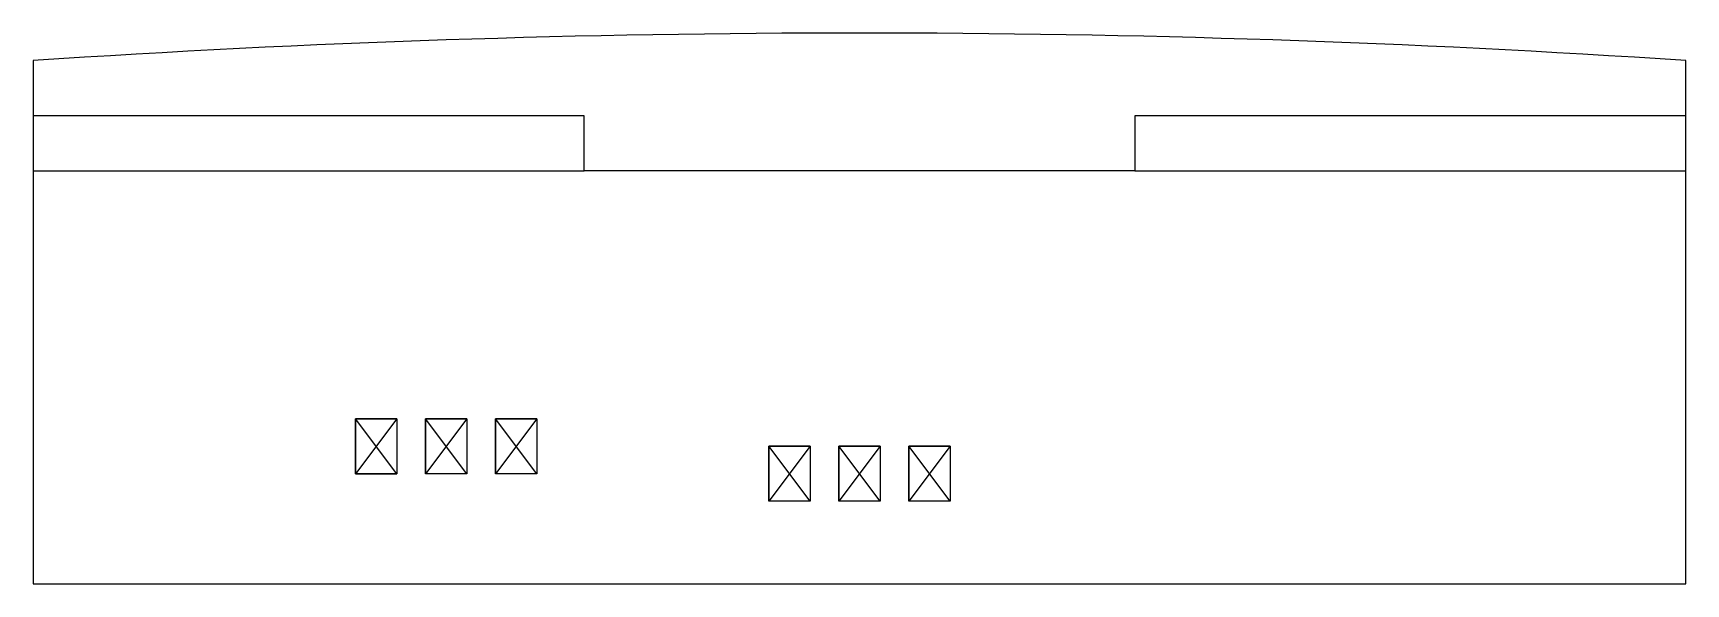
# Model space of a CAD drawing. Header units: millimetres. Extents: x 78.5 to 138.5, y 226.9 to 246.9.
import ezdxf

# ---------------------------------------------------------------- set-up
doc = ezdxf.new("R2010")
doc.units = ezdxf.units.MM
doc.header["$PDSIZE"] = -1
doc.linetypes.add('CENTERX2', pattern=[20.32, 12.7, -2.54, 2.54, -2.54])

msp = doc.modelspace()

# ---------------------------------------------------------------- linework, layer by layer
at = {"color": 7, "linetype": 'Continuous', "lineweight": 25}
for p, q in [((78.502, 245.93), (78.502, 243.93)), ((138.502, 243.93), (138.502, 245.93)), ((78.502, 243.93), (78.502, 241.93)), ((98.502, 243.93), (78.502, 243.93)), ((98.502, 241.93), (98.502, 243.93)), ((118.502, 243.93), (118.502, 241.93)), ((138.502, 243.93), (118.502, 243.93)), ((138.502, 241.93), (138.502, 243.93)), ((78.502, 241.93), (98.502, 241.93)), ((78.502, 241.93), (78.502, 226.93)), ((118.502, 241.93), (98.502, 241.93)), ((118.502, 241.93), (138.502, 241.93)), ((138.502, 226.93), (138.502, 241.93)), ((90.212, 230.93), (90.212, 232.93)), ((90.212, 232.93), (91.712, 232.93)), ((91.712, 232.93), (91.712, 230.93)), ((92.752, 232.93), (94.252, 232.93)), ((92.752, 230.93), (92.752, 232.93)), ((94.252, 232.93), (94.252, 230.93)), ((95.292, 230.93), (95.292, 232.93)), ((95.292, 232.93), (96.792, 232.93)), ((96.792, 232.93), (96.792, 230.93)), ((105.212, 229.93), (105.212, 231.93)), ((105.212, 231.93), (106.712, 231.93)), ((106.712, 231.93), (106.712, 229.93)), ((107.752, 229.93), (107.752, 231.93)), ((107.752, 231.93), (109.252, 231.93)), ((109.252, 231.93), (109.252, 229.93)), ((110.292, 229.93), (110.292, 231.93)), ((110.292, 231.93), (111.792, 231.93)), ((111.792, 231.93), (111.792, 229.93)), ((91.712, 230.93), (90.212, 230.93)), ((94.252, 230.93), (92.752, 230.93)), ((96.792, 230.93), (95.292, 230.93)), ((106.712, 229.93), (105.212, 229.93)), ((109.252, 229.93), (107.752, 229.93)), ((111.792, 229.93), (110.292, 229.93)), ((78.502, 226.93), (138.502, 226.93))]:
    msp.add_line(p, q, dxfattribs=at)
at = {"color": 7, "linetype": 'Continuous'}
for p, q in [((91.712, 232.93), (90.212, 232.93)), ((90.212, 232.93), (90.212, 230.93)), ((91.712, 232.93), (91.712, 230.93)), ((94.252, 232.93), (92.752, 232.93)), ((92.752, 232.93), (92.752, 230.93)), ((94.252, 232.93), (94.252, 230.93)), ((96.792, 232.93), (95.292, 232.93)), ((95.292, 232.93), (95.292, 230.93)), ((96.792, 232.93), (96.792, 230.93)), ((106.712, 231.93), (105.212, 231.93)), ((105.212, 231.93), (105.212, 229.93)), ((106.712, 231.93), (106.712, 229.93)), ((109.252, 231.93), (107.752, 231.93)), ((107.752, 231.93), (107.752, 229.93)), ((109.252, 231.93), (109.252, 229.93)), ((111.792, 231.93), (110.292, 231.93)), ((110.292, 231.93), (110.292, 229.93)), ((111.792, 231.93), (111.792, 229.93)), ((90.212, 230.93), (91.712, 230.93)), ((94.252, 230.93), (92.752, 230.93)), ((96.792, 230.93), (95.292, 230.93)), ((106.712, 229.93), (105.212, 229.93)), ((109.252, 229.93), (107.752, 229.93)), ((111.792, 229.93), (110.292, 229.93))]:
    msp.add_line(p, q, dxfattribs=at)
at = {"color": 7, "linetype": 'CENTERX2'}
for p, q in [((91.712, 232.93), (90.212, 230.93)), ((91.712, 230.93), (90.212, 232.93)), ((94.252, 232.93), (92.752, 230.93)), ((94.252, 230.93), (92.752, 232.93)), ((96.792, 232.93), (95.292, 230.93)), ((96.792, 230.93), (95.292, 232.93)), ((106.712, 231.93), (105.212, 229.93)), ((106.712, 229.93), (105.212, 231.93)), ((109.252, 231.93), (107.752, 229.93)), ((109.252, 229.93), (107.752, 231.93)), ((111.792, 231.93), (110.292, 229.93)), ((111.792, 229.93), (110.292, 231.93))]:
    msp.add_line(p, q, dxfattribs=at)
at = {"color": 7, "linetype": 'Continuous', "lineweight": 25}
msp.add_arc((108.502, -203.57), 450.5, 86.1817, 93.8183, dxfattribs=at)
at = {"color": 7, "linetype": 'Continuous'}
for p in [(90.962, 231.93), (93.502, 231.93), (96.042, 231.93), (105.962, 230.93), (108.502, 230.93)]:
    msp.add_point(p, dxfattribs=at)

doc.saveas('drawing.dxf')
